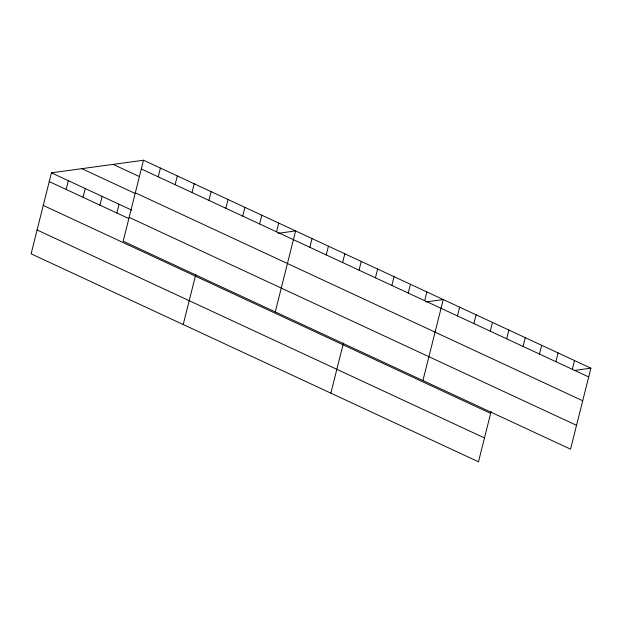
<?xml version="1.0" encoding="UTF-8"?>
<svg xmlns="http://www.w3.org/2000/svg" width="622" height="622" viewBox="0 0 622 622"><rect width="100%" height="100%" fill="white"/><g stroke="black" fill="none" stroke-linecap="round" stroke-linejoin="round"><path stroke-width="0.93" d="M143.511 160.219L123.172 241.212L570.553 449.17L590.9 368.177L143.511 160.219L51.447 172.83L31.1 253.823L478.489 461.781L491.108 411.546M66.15 189.438L68.342 180.683M83.045 197.298L85.245 188.544M99.948 205.151L102.148 196.396M116.85 213.012L119.051 204.257M158.213 176.827L160.414 168.072M175.116 184.687L177.317 175.933M192.019 192.54L194.22 183.785M208.922 200.401L211.115 191.646M183.21 324.528L195.829 274.294M225.817 208.253L228.017 199.499M242.72 216.114L244.92 207.351M259.623 223.967L261.823 215.212M276.526 231.819L278.726 223.065M275.282 311.917L295.621 230.925L278.135 233.32M309.826 247.307L312.026 238.545M326.231 254.927L328.432 246.172M342.636 262.554L344.837 253.799M359.042 270.181L361.242 261.427M330.85 393.158L343.468 342.924M375.447 277.801L377.647 269.046M391.852 285.428L394.053 276.673M408.257 293.055L410.458 284.301M424.663 300.683L426.855 291.928M422.921 380.547L443.261 299.547L425.767 301.942M457.465 315.929L459.666 307.175M473.871 323.557L476.071 314.802M490.276 331.176L492.476 322.421M506.681 338.803L508.882 330.049M523.086 346.431L525.287 337.676M539.492 354.058L541.684 345.303M555.889 361.677L558.089 352.923M572.294 369.305L574.495 360.55M574.331 370.448L590.9 368.177M141.311 168.974L588.7 376.932M113.134 164.379L139.328 176.555M135.324 192.812L582.713 400.77M81.824 168.671L135.067 193.411M51.447 172.83L131.724 210.143M129.158 217.373L576.54 425.331M49.247 181.585L128.684 218.509M43.26 205.423L490.641 413.381M37.087 229.984L484.476 437.942"/></g></svg>
